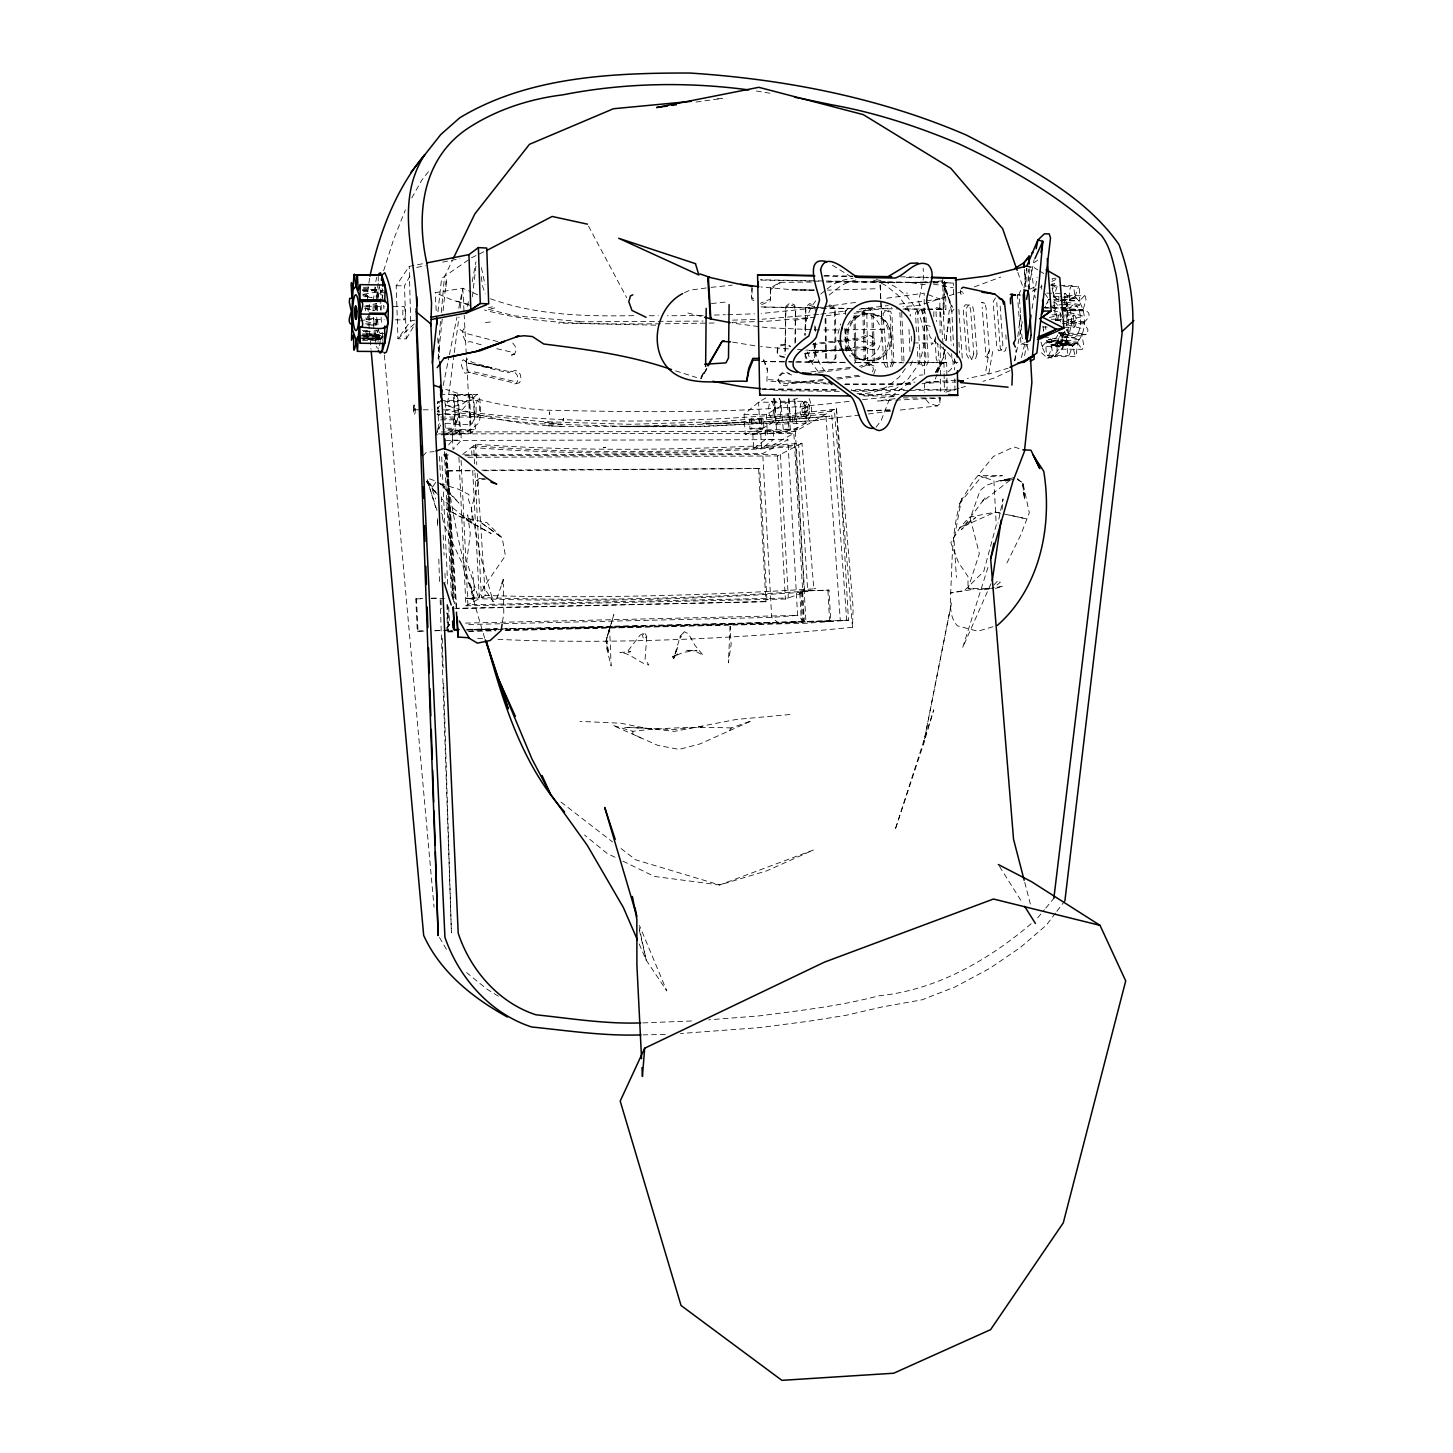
<?xml version="1.0" encoding="UTF-8"?>
<svg xmlns="http://www.w3.org/2000/svg" width="1453" height="1453" viewBox="0 0 1453 1453"><rect width="100%" height="100%" fill="white"/><g stroke="black" fill="none" stroke-linecap="round" stroke-linejoin="round"><path stroke-width="0.75" stroke-dasharray="5 3.75" d="M815.46 342.599L815.46 356.094L812.99 360.798L808.068 360.58L805.652 355.676L805.652 351.354M815.46 331.338L815.478 326.834M378.107 347.885L378.198 349.101M814.679 343.998L814.606 357.62L812.3 361.833L807.559 361.688L805.18 356.82L805.18 350.355M814.77 330.394L814.806 325.853M382.775 340.91L383.083 335.534L363.668 332.882M378.216 283.135L376.418 298.591L379.324 287.458M378.252 280.992L378.289 276.706M951.751 311.65L944.396 281.319L943.978 314.647L942.797 309.453L938.947 307.909L936.023 311.632L936.44 321.567M794.973 343.126L795.39 311.832L794.373 306.456L789.687 304.44L785.746 307.836L785.001 351.789M795.3 342.363L795.699 310.415L794.664 305.021L789.923 302.932L785.946 306.292L785.129 354.877M845.646 314.665L845.719 310.96L849.333 307.582M933.789 316.736L933.898 310.978L936.549 307.546L940.327 309.035L943.106 344.87M1028.343 289.528L1028.778 269.477M375.909 304.912L375.746 311.105L376.363 299.082M1058.856 296.394L1058.837 300.626M1064.359 331.284C1069.662 337.623 1064.268 372.694 1072.568 345.56C1088.188 337.514 1087.97 307.146 1074.875 296.866L1060.2 296.648M944.396 281.319L943.397 314.611L944.632 340.983M1060.781 300.353L1079.761 300.698L1079.252 286.659L1061.871 286.15M373.04 310.742L373.312 302.769M377.38 310.797L377.653 302.823M497.943 639.356A541.878 104.779 -4.7 0 0 852.493 627.26L853.147 608.208L836.438 408.093L795.336 431.432L436.972 431.977L439.387 423.604M751.928 286.277L751.528 297.502L755.051 299.827M752.2 288.257L751.8 299.463L755.288 301.734M811.537 282.045L779.861 282.372L770.744 287.73L770.308 299.1L760.355 303.296M770.744 287.73L770.344 300.862L760.5 305.13M779.771 284.062L779.861 282.372L770.762 289.51M445.98 286.604L446.416 278.776L442.947 312.123M960.578 290.055L960.36 293.924L964.029 294.487L962.576 292.616M903.167 397.886L940.654 397.995L939.365 404.188L937.312 405.914L898.245 410.273M1082.213 333.373L1061.126 333.1L1056.785 342.835C1058.547 355.331 1052.717 364.703 1051.645 345.36L1046.451 340.402L1067.301 340.656L1045.088 337.042M1067.301 340.656L1046.85 341.364C1044.18 351.572 1048.394 365.03 1051.645 345.36L1056.785 342.835L1077.745 343.053L1075.928 356.675L1054.424 356.621M1064.195 299.445L1065.594 308L1044.78 307.727L1048.757 299.3L1069.644 299.609C1067.919 287.531 1073.676 277.323 1074.875 296.866L1069.644 299.609L1065.43 308.218M373.367 300.771L375.292 283.68M377.871 298.719L379.669 283.753M646.73 636.814L645.059 659.444L648.928 665.056C638.357 662.877 630.965 653.051 619.922 652.451L630.675 651.67L626.661 652.597L640.065 635.161L644.769 632.582L646.73 636.814L643.588 639.229L642.462 635.324L644.769 632.582M373.784 317.971L373.966 323.674L376.327 324.963L375.927 318.443L376.254 323.965L365.157 323.856M440.513 321.385L438.752 341.437L439.532 357.129M441.312 312.486L444.436 276.851L452.283 260.596M1002.116 509.458L1003.042 498.888L997.993 523.28M375.673 331.538L375.909 340.456L378.034 335.098L377.09 330.412L364.14 332.319M438.098 358.8L442.711 314.338M437.934 311.886L441.585 278.413L469.828 258.961M838 333.591L840.597 323.983M472.352 296.812L475.948 266.081M440.477 483.722L458.367 489.171L469.01 494.619L468.447 499.741L471.553 508.096L472.461 523.77L462.072 515.452L471.88 523.062L491.187 533.56L446.125 509.022L462.454 517.577L486.682 522.481L502.193 537.846L505.408 555.736L485.157 585.032L478.473 597.928L472.933 599.417L468.792 598.436L473.151 598.69L474.241 589.646L472.661 571.61M1063.669 319.315L1064.105 315.573M379.633 345.614L380.414 339.384L378.034 335.098L365.357 334.426M1014.703 360.834L1016.101 349.81M1017.808 336.587L1020.624 314.52M1024.02 288.057L1026.563 268.206M454.008 354.768L447.288 405.75C485.139 417.701 524.805 426.11 564.545 426.365L701.799 426.238L818.275 420.498L701.581 426.637L622.556 426.728M454.299 352.552L458.985 317.081M460.147 308.218L462.781 288.257L471.044 291.871M944.959 349.283L943.796 358.001L943.215 347.049M946.103 340.547L949.118 311.124L951.842 307.291L941.944 280.956L929.466 281.9M680.313 636.033L680.004 638.376L684.381 631.674L688.686 634.017L694.843 645.223L703.234 655.376L694.879 650.871L685.435 650.29L696.986 650.508L683.564 652.306L672.249 657.101L678.061 653.487L673.792 657.337L677.952 646.549L673.665 658.754L680.313 636.033L684.381 631.674M369.625 278.34L367.391 293.143L367.754 302.042M380.722 289.819L380.813 309.907M383.628 270.785L393.69 239.255L405.387 209.922M502.447 621.993L503.791 613.402L503.446 584.106M944.523 349.247L943.142 357.947L936.386 372.676M945.885 340.547L949.644 316.627L951.17 345.015M1024.619 355.622L1026.399 344.415M1032.102 308.563L1035.317 288.384M1035.68 286.15L1037.097 277.178M984.771 303.259L981.52 302.387L984.971 303.423L986.115 308.327L989.348 350.464L985.515 373.04L988.748 374.075L1008.037 368.208M992.69 351.481L988.748 374.075L967.226 378.488M467.557 306.274L468.393 301.824M472.189 281.791L475.985 261.776M1014.83 360.853L1022.367 321.276M1028.651 288.312L1034.1 259.742M1063.342 332.537C1061.362 342.109 1058.983 356.094 1047.504 358.037L1040.166 351.717M443.183 385.626L448.977 356.857M449.413 354.641L456.987 317.026M458.767 308.181L462.781 288.257L435.228 292.671L436.336 313.031M375.782 281.555L376.763 277.305M1006.202 347.449L1005.385 350.772L1002.207 351.935L1000.263 348.066L996.776 302.587M1021.423 357.601L1025.037 342.926M484.666 478.782L479.29 478.473L471.353 508.75L479.853 554.065L493.221 601.869L482.868 585.831M1064.468 332.21C1061.961 335.062 1058.783 355.495 1067.701 341.564L1070.007 344.052L1047.431 342L1050.973 344.979L1072.568 345.56L1075.365 356.766M1083.865 321.585L1062.779 321.313L1083.72 316.227L1062.089 310.579L1083.084 310.125L1085.99 299.445L1085.209 295.922L1063.487 295.195M1041.002 342.091L1042.237 346.304L1062.997 346.486M1064.777 299.445L1064.304 295.994M1057.057 286.459L1053.915 296.557L1058.674 300.317L1053.915 296.557L1051.681 285.896M935.823 336.696L934.388 341.546L931.555 344.415L933.335 343.071L910.413 342.89M987.931 567.433L962.721 647.529L991.309 582.907M1074.875 296.866L1078.689 286.404M496.763 598.781L501.921 583.87M940.037 402.644L939.274 397.504M470.99 394.417A14.857 3.16 89.5 0 1 474.277 406.622A14.857 3.16 89.5 0 1 472.352 423.295L470.935 424.476L454.862 424.476L453.499 395.616L477.129 394.435A14.839 3.178 89.5 0 1 480.453 406.622A14.839 3.178 89.5 0 1 478.491 423.295L470.173 430.124L459.711 434.774L435.791 434.828L440.659 425.039M872.436 371.859L873.489 368.989L872.018 365.012L868.149 363.25L859.413 366.41M873.743 374.202L875.324 369.879L873.816 365.92L869.893 364.158L861.03 367.318M937.022 374.456L933.898 382.811L922.037 383.737M937.803 372.368L940.926 364.013L938.747 359.563L937.803 343.925M1081.45 335.843L1060.399 335.57L1057.366 341.836L1078.362 342.036M910.541 365.593L912.448 360.725M935.877 372.15L939.365 363.886L943.56 363.468L945.449 358.564L945.031 349.773M989.348 350.464L987.005 355.749L984.644 356.439L987.895 357.438L985.788 353.388L982.174 307.201M854.509 363.45L856.017 360.271L855 315.119M1020.642 290.527L1019.279 293.343L1019.461 298.41L1021.949 337.114L1023.493 340.62M1006.929 563.001L1020.714 535.067L1029.305 512.746L1023.021 483.468L1016.7 478.091M363.849 336.46L382.829 336.642L380.74 339.185L358.382 338.985M1064.377 294.505L1065.485 293.452L1069.644 299.609M936.804 372.622L942.162 362.941L938.384 363.486L936.241 359.073L934.951 336.787M422.478 263.774L409.201 266.371L396.179 285.732L397.977 338.767L406.295 338.821L404.479 285.841L410.527 275.053M411.762 197.971L421.751 180.208L428.689 171.363M706.394 368.989L700.8 378.833L708.937 365.92M995.468 297.901L993.289 301.606L993.525 306.837L996.758 346.995L998.683 350.845L1001.789 349.664L1002.861 345.233L999.973 303.205M406.295 338.821L413.851 325.981M700.982 376.963L705.413 369.48M357.819 336.969L382.502 337.187L380.414 339.384L363.05 339.239M701.127 377.544L706.848 368.336M935.332 372.422L941.29 362.85M729.497 730.478L731.259 727.971L751.673 720.742L700.055 743.9L679.023 749.403L657.864 745.389L612.766 725.338L632.818 731.295C665.183 727.481 698.584 726.663 731.259 727.971M1056.785 342.835C1064.032 359.436 1063.396 338.331 1060.872 334.408L1087.425 334.317L1087.916 329.758L1083.884 322.548L1067.011 322.348M905.346 368.644L899.244 377.09L888.092 386.08A59.773 55.595 79.2 0 1 857.052 393.4M815.696 300.898L811.955 306.002A57.157 53.18 79.3 0 0 804.853 335.262M1055.514 913.102L1046.124 925.416L1020.224 947.592L990.074 968.17L955.075 986.95L922.037 999.809L882.134 1006.947L845.991 1015.302L809.775 1021.078L760.337 1027.562L680.476 1033.519M1056.858 911.34L1064.904 900.806M1083.884 322.548C1100.684 307.055 1072.042 308.926 1061.889 309.398L1081.613 305.021L1060.908 301.025M459.711 434.774L458.748 414.341L468.829 401.646L477.129 394.435M953.894 309.271L951.86 311.777L953.549 345.959M1067.265 316.391L1066.92 310.96M1037.66 917.86L1044.398 909.741M1045.76 908.107L1053.843 898.354M1084.465 295.667L1079.761 300.698M1042.237 346.304L1046.85 341.364L1067.701 341.564M448.596 444.89L452.664 440.15L452.228 430.814L460.855 430.814L461.291 440.132L453.082 449.576L452.373 434.647L460.855 430.814M422.896 456.169L426.347 452.246L434.084 451.629M993.87 585.05L998.32 580.201L1000.263 582.29L992.435 588.81M473.642 594.731L474.168 598.091L472.933 599.417L466.286 598.255L478.473 597.928L466.704 561.33L470.282 533.76L467.666 514.834L472.461 523.77L441.912 499.051M474.241 589.646L472.098 591.97L473.151 598.69L474.168 598.091L469.755 583.525L472.043 588.901L466.177 578.966L462.399 563.764L444.364 525.332L441.167 513.072M448.795 628.949L443.201 631.546M446.253 628.277L449.54 624.935L454.226 623.373M844.738 311.741L848.316 308.327M413.451 410.636L415.231 408.947M414.377 323.801L397.977 338.767L410.654 320.95L409.201 266.371M439.878 405.896L437.28 408.239L439.26 408.166L439.46 412.18L437.444 411.708L440.041 409.383M453.499 395.616L454.88 394.362A14.875 3.088 89.4 0 1 457.858 403.244A21.559 4.45 89.4 0 1 458.185 410.109A14.875 3.088 89.4 0 1 456.242 423.295L454.862 424.476M455.57 394.362L454.19 395.616L455.97 433.394L470.863 433.357L475.44 429.634L473.787 406.622A14.857 3.16 89.5 0 0 470.481 394.417L455.57 394.362A14.875 3.088 89.4 0 1 458.803 406.586L460.438 429.652L455.97 433.394M470.481 394.417L469.065 395.652L470.863 433.357M999.7 512.963L995.305 512.092L969.278 517.232L959.761 527.911L950.789 542.641L958.417 562.293L967.989 576.55L968.007 588.647L983.899 589.664L985.334 588.392L989.366 588.411M440.604 419.863L453.518 419.844L454.771 418.773L455.207 428.217L453.972 429.271L443.201 429.289M809.085 398.522C824.214 435.737 766.657 433.357 745.153 434.247L744.081 414.468L758.557 402.19L768.71 396.233M876.05 427.218L881.244 420.335L890.235 397.196L918.932 375.274L923.036 374.874M579.438 321.821L703.143 321.077M1031.176 923.727C987.931 960.469 936.168 990.129 878.811 995.814C839.816 1006.13 799.64 1010.616 759.737 1015.829L708.828 1019.843M1077.054 343.544L1056.077 343.344L1052.372 345.16L1073.277 345.36M479.29 478.473L476.548 480.671L486.446 478.891M829.082 295.122L840.506 286.078A60.263 56.013 79.6 0 1 857.742 279.666M462.672 454.408L475.476 444.273L504.754 446.144A534.522 101.256 -3.3 0 0 768.619 445.308L801.965 443.31L813.825 588.883L780.243 590.826A539.572 67.91 -3.2 0 1 514.653 596.22L485.229 595.494L477.365 473.605M820.673 294.087L825.522 290.255M827.157 288.965L832.006 285.133A59.755 55.595 79.4 0 1 853.147 278.195M453.699 601.942L447.578 470.935L472.933 470.227M753.635 448.523L765.658 439.387L773.704 439.369L773.196 430.379L765.168 430.379L752.836 434.084L753.635 448.523L761.572 448.487L773.704 439.369M1010.053 480.144L982.174 501.812L985.316 497.489L961.414 529.564L975.599 517.577L959.761 527.911L995.305 512.092L1026.417 518.866L1006.13 514.289M1034.1 262.739L1037.678 260.105M471.462 257.799L484.521 251.405M948.246 371.732C964.283 359.672 936.404 344.597 930.174 337.205L918.605 301.443L923.672 277.105L923.145 268.278M770.962 417.102L806.106 417.011L808.522 413.742A7.864 3.56 -88.2 0 0 807.904 402.699A8.046 3.632 -88.2 0 0 802.801 404.788A8.046 3.632 -88.2 0 0 803.455 415.958M769.472 446.943L766.439 447.233L769.472 446.943L793.883 433.285L804.344 621.63L779.171 623.446L504.082 630.093M423.913 631.092L417.302 631.238L415.812 598.89L422.823 598.364M744.081 414.468L766.33 414.486L787.381 402.336L799.059 397.668M749.494 419.808L763.352 418.773L763.86 427.872L762.026 428.907L749.984 428.907L749.494 419.808L763.352 418.773M749.984 428.907L763.86 427.872M464.07 454.843L762.734 453.627L787.853 439.623L797.588 615.382L804.344 621.63M802.964 408.584L807.668 405.986L809.394 406.422L802.964 408.584L803.164 412.434L809.575 409.764A6.538 2.143 -89.8 0 1 807.795 415.649L802.928 416.666M774.195 398.576L775.611 424.258L777.682 423.132A14.33 4.541 -89.9 0 0 780.679 412.089A14.33 4.541 -89.9 0 0 779.099 398.449M803.164 412.434L809.575 409.764M775.611 424.258L806.433 423.114L806.106 417.011M774.74 398.594L776.629 432.849L783.276 429.253L797.188 429.234L795.136 407.058A14.312 4.595 -89.9 0 0 793.52 398.485M417.302 631.238L424.312 630.729M458.93 457.368L465.904 605.828L486.464 594.84M776.629 432.849L790.45 432.831L797.188 429.234M467.975 457.314L777.482 455.951L801.965 443.31M483.885 470.718L759.701 468.538L766.984 601.615L456.278 608.662M434.919 630.82L448.85 630.148L447.651 604.539M1071.188 322.512L1076.237 319.969M1032.211 291.236L1042.055 286.332M1051.899 281.446L1055.822 279.503M684.472 292.707L689.794 290.182L708.991 287.603M1027.925 344.415L1021.023 344.343L1017.445 295.013L1021.532 293.088M1029.705 289.256L1035.844 286.386M1009.998 370.642L993.888 378.18L982.973 381.34M452.228 430.814L443.855 434.647L452.373 434.647M1005.53 481.197L1009.236 479.563M1021.023 344.343L1025.164 342.581M974.436 286.877L1000.772 277.069M799.677 591.08L829.009 590.118L830.753 620.994L829.627 621.339L801.402 622.029L799.677 591.08L829.009 590.118M465.904 605.828L785.365 599.036L815.66 588.229M962.286 291.399L920.875 305.057L902.985 306.71M801.402 622.029L802.492 621.666L800.766 590.699M1050.701 285.024L1054.678 283.771L1050.919 283.698L1057.675 288.856M745.153 434.247L760.064 429.743L771.943 423.132A14.348 4.504 -89.9 0 0 774.939 412.071A14.348 4.504 -89.9 0 0 773.359 398.449M752.836 434.084L760.773 434.084L773.196 430.379M995.414 588.447L1003.133 586.14L990.982 588.32M992.98 626.752L977.869 631.22L957.364 625.825C949.118 616.78 950.516 604.248 950.662 592.987C952.351 561.476 951.406 528.383 961.686 498.325L953.985 539.535L956.419 577.477M945.921 392.11L958.998 388.314M961.178 387.679L965.537 386.407M453.045 630.057L446.253 631.982L453.045 631.819M1013.794 479.526L1000.645 480.889L1008.963 478.618M1047.504 358.037C1073.295 354.459 1069.789 315.228 1064.831 296.14M1049.375 317.535L1060.054 314.792M1000.645 480.889L1014.103 477.619L1022.603 482.723L1024.637 499.868L1022.603 482.723M364.376 306.274L376.599 303.514M360.271 320.895L372.803 318.28M416.702 267.425L425.348 265.663M442.656 262.139L449.14 260.832M451.302 260.378L459.947 258.634M490.914 308.69L494.728 307.945M488.48 307.618L492.349 306.874M415.122 320.15L410.654 320.95L414.232 321.858M363.45 294.269L383.011 290.927L381.794 288.021M957.927 362.233L954.367 362.814L951.878 358.11L951.642 353.751M970.804 589.736L950.662 592.987L964.574 590.427L983.754 571.429L996.249 525.151L993.906 480.707L978.45 475.422L1002.407 475.712L980.848 477.474L958.962 504.173L972.711 481.996L993.398 456.442L1013.867 446.906L1021.041 449.177M1055.986 278.122L1052.19 278.722L1055.605 320.477M363.286 291.781L378.143 289.583L362.505 289.347M696.078 102.037L702.653 101.129M704.85 100.82L722.377 98.386L715.711 99.022M794.119 320.278L809.012 318.207M363.286 331.665L371.75 330.503M813.68 308.127L761.154 313.503M815.914 307.818L858.287 302.061M826.139 315.828L845.646 313.176M856.471 311.687L891.779 307.745M886.839 298.21L924.181 293.179L924.38 374.202M895.121 398.649L877.666 400.992L893.413 400.247M841.796 340.202L813.698 343.671M843.975 339.911L859.159 337.913L868.004 334.717L871.909 336.46L873.398 340.402L871.818 344.742L867.859 347.467L858.541 346.795L845.119 348.411M843.23 341.146L812.608 344.688M845.41 340.856L860.703 338.858L869.675 335.661L873.671 337.405L875.178 341.364L873.58 345.687L869.566 348.411L860.103 347.721L846.772 349.192M868.494 313.757C838.472 313.212 840.869 362.306 870.202 360.762C901.078 360.925 897.01 310.542 866.842 313.539C837.455 312.849 838.853 360.98 867.586 360.29C893.45 360.925 897.028 320.296 872.672 314.411M869.239 360.598C895.121 361.234 898.717 320.532 874.325 314.629M818.657 314.466L762.044 319.224M820.909 314.175L845.61 310.978M859.086 309.235L888.255 305.548M837.618 379.124L860.43 376.182M868.367 413.978L891.724 410.999M899.461 304.131L924.126 301.025M926.378 300.753L939.837 299.046L940.109 332.791M849.061 401.355C748.313 414.105 646.331 412.289 545.02 410.146C511.129 408.002 477.783 400.429 445.762 389.295M862.573 399.648L896.374 396.233M854.019 313.303L859.795 312.577L869.457 313.884C843.412 313.103 839.78 354.114 864.372 359.926L849.315 355.822M804.853 353.279L842.867 348.684M818.62 372.44L849.86 368.662M823.397 379.505L780.77 384.028L778.118 380.523L778.554 376.109L781.823 372.931L786.418 372.386L789.56 373.584M836.674 377.925L858.796 375.292M859.831 415.049L817.93 419.899M1057.366 341.836L1079.979 339.257L1060.399 335.57M810.956 371.914L850.604 367.409M711.116 287.367L732.221 285.115M1060.763 300.099L1077.399 298.246L1060.327 297.011M804.544 353.896L844.538 349.447M983.899 589.664L989.656 589.046M711.407 303.532L725.247 302.097L728.225 303.677M815.296 317.172L767.22 321.222L731.785 322.403M789.923 714.531L736.399 719.435L674.483 731.368L645.931 728.28L620.921 723.249L579.929 721.378M702.653 726.736L673.629 729.551L624.409 727.335L651.743 728.443M822.525 380.65L789.996 383.81L785.728 385.79L781.224 384.791L778.536 381.285L778.953 376.89L782.295 373.712L786.945 373.185L791.74 374.983M485.447 322.475L491.586 321.894M955.983 380.177L929.375 381.976M941.944 280.956L952.569 307.437M867.441 410.818L890.435 409.728M925.615 382.847L931.446 382.302M363.25 336.914L378.325 335.77L380.087 338.967L362.215 338.803M505.081 630.566L806.015 623.283L848.461 620.231L836.438 408.093M1009.217 479.762L1000.209 480.398L986.242 485.356L980.067 490.605L970.241 518.321L979.34 553.629L968.007 588.647L988.894 588.338M1060.981 349.192L1082.412 349.338L1083.775 345.868L1081.922 334.626L1087.08 334.808M468.792 598.436L474.168 598.091M665.274 1034.427L643.225 1034.881M691.465 1020.987L642.825 1022.912M910.886 383.828L844.302 384.482M363.468 287.367L372.022 286.967M363.377 338.095L382.502 337.187M1050.973 344.979L1070.026 344.07L1072.568 345.56M895.666 400.138L940.654 397.995M874.706 349.356L841.65 350.336M910.722 384.191L845.355 383.919M853.529 390.948C874.924 393.418 894.34 383.683 914.954 382.103M820.019 621.357L846.718 620.358L831.497 410.89L813.317 413.596L721.869 421.552L630.112 424.294L542.151 421.606L462.363 413.378L443.419 409.71M875.033 288.766L827.538 290.146M714.077 323.002L662.768 323.819M371.914 325.109L376.327 324.963L365.212 324.854M732.603 320.15L755.251 319.442M730.514 624.209L823.742 621.43M703.125 315.428L667.29 315.81M714.295 315.083L725.465 314.738M727.699 314.665L754.525 313.848M731.331 624.372L550.215 628.731M839.289 391.347L780.461 390.73L762.898 388.877M867.641 410.945L890.217 410.364M465.523 623.101L797.588 615.382L771.688 617.398L465.432 624.572M467.684 629.349L486.592 628.967A535.994 13.44 -1.8 0 0 497.235 628.804M848.461 620.231L817.331 621.049A535.994 13.44 -1.8 0 1 505.862 628.677M434.901 630.475L441.258 630.33M448.85 630.148L447.597 630.184L446.797 612.966M466.958 629.712L498.67 628.949M500.922 628.895L830.753 620.994M447.706 631.437L452.228 631.328M468.011 630.965L495.055 630.311M468.883 631.437L496.036 630.784M454.735 608.317L766.984 601.615M641.027 626.588L507.297 629.385M431.287 598.2L439.75 598.037M415.812 598.89L422.423 598.763M431.232 598.582L444.436 598.309M884.241 329.341L844.956 329.849M933.571 281.464L942.234 281.337M1052.372 345.16L1075.184 344.851L1056.077 343.344M496.726 629.294L467.684 629.621M505.626 629.167L514.544 629.04M502.992 629.44L466.286 629.948M826.485 282.082L909.487 282.59M839.471 350.355L809.012 350.682L838.308 350.591M910.304 390.367L954.948 389.931L954.784 378.815M925.906 382.012L955.856 382.139M915.517 389.495L954.948 389.931M823.851 329.994L842.849 329.867M481.887 470.173L759.701 468.538M447.578 470.935L474.822 470.772M847.317 350.573L851.821 350.554L845.392 350.554M910.631 362.505L946.684 362.596L946.884 375.891M906.091 362.76L946.684 362.596M447.815 430.215L470.173 430.124L468.829 401.646L437.535 401.664L438.86 430.251M448.359 454.916L441.621 454.934L447.651 584.142M465.414 455.788L780.388 454.462L788.325 598L467.902 604.775L461.11 460.329M904.256 389.604L851.531 389.622M908.125 390.367L851.204 390.385M858.995 394.635L902.24 394.544M863.7 395.979L896.973 395.906M446.58 428.235L455.207 428.217M460.438 429.652L475.44 429.634M438.479 433.902L444.273 433.902M446.198 433.902L793.883 433.285M452.664 440.15L461.291 440.132M445.69 440.477L787.853 439.623M437.008 414.323L443.528 414.341M445.708 414.341L458.748 414.341M440.822 417.047L477.728 417.047A8.228 1.762 89.5 0 0 479.381 405.369A8.228 1.762 89.5 0 0 476.33 404.134A8.228 1.762 89.5 0 0 477.728 417.047M441.821 418.773L454.771 418.773M445.544 423.313L456.242 423.295L455.951 416.938M881.481 282.645L900.333 282.681M843.23 350.554L806.433 350.082M440.35 400.574L477.874 400.647M771.398 401.246A7.955 2.506 -89.9 0 1 773.232 413.687A7.955 2.506 -89.9 0 1 768.909 412.579A7.955 2.506 -89.9 0 1 771.398 401.246L806.179 401.319M414.341 409.8L420.989 409.8M423.204 409.8L432.05 409.819M660.534 323.819C601.724 323.91 541.787 325.799 484.539 310.034M856.307 362.433L901.75 362.542M903.839 362.778L853.292 362.632M439.914 394.326L454.88 394.362M633.635 315.646C584.506 316.572 534.686 315.247 488.026 297.883M649.346 315.719L658.318 315.773M362.723 335.679L378.325 335.77M836.129 389.549L762.262 388.823M835.82 390.294L761.971 389.567M905.364 308.926L925.379 309.035M927.595 309.053L945.885 309.326L945.503 282.663L929.684 282.481M903.003 309.071L925.579 309.198M927.831 309.217L945.885 309.326M1051.245 319.224L1061.598 319.297M362.251 333.954L377.816 334.045L377.072 330.539M1044.707 308.054L1065.594 308M819.546 329.958L766.948 327.706L732.385 323.056M1051.645 345.36L1070.098 345.523M362.614 340.347L375.909 340.456M1047.904 355.567L1068.754 355.731M845.464 362.342L788.561 361.743M844.484 362.56L788.906 361.979M680.349 426.165L685.671 426.219L620.958 426.238L621.83 426.764M861.229 308.654L898.753 308.871M1058.529 333.082L1064.777 333.137L1058.438 332.791M362.269 330.648L366.556 330.703A17.89 3.16 89.6 0 0 367.373 330.358M1063.832 337.568L1072.932 337.659M380.232 333.318L384.609 333.373M1052.063 339.766L1048.321 339.73A18.835 7.665 -88.4 0 0 1052.263 337.768M362.451 334.953L378.034 335.098L378.089 345.741M358.382 335.316L383.083 335.534M900.424 276.815L927.123 277.142M928.83 277.705L904.02 277.396M927.432 282.463L825.522 281.01M953.531 294.214L953.368 283.099L827.411 281.373M814.007 290.219L791.903 289.964L814.17 290.073L792.048 289.728L760.882 286.967M396.179 285.732L404.479 285.841M1055.387 319.805L1061.616 319.878M1055.387 320.604L1061.634 320.677M366.574 319.497L384.191 319.678M395.216 319.805L404.025 319.914A6.629 1.253 89.7 0 0 405.151 310.288A6.629 1.253 89.7 0 0 402.971 309.689A6.629 1.253 89.7 0 0 404.025 319.914M1042.945 327.016L1047.213 327.052M1064.322 327.252L1073.422 327.343M362.324 294.905L366.628 294.959M1065.376 304.658L1074.475 304.785A16.473 6.847 -88.3 0 1 1079.27 330.14A16.473 6.847 -88.3 0 1 1067.465 328.759A16.473 6.847 -88.3 0 1 1074.475 304.785M1065.648 307.891L1044.816 307.6L1067.483 303.386L1048.757 299.3M1061.889 309.398L1082.957 309.671M1062.016 309.834L1083.084 310.125M1062.089 310.579L1083.175 310.851M366.61 306.202L384.228 306.42M393.055 306.547L404.079 306.674M1052.063 314.847L1060.617 314.956M1064.886 315.01L1073.985 315.119A6.121 2.543 -88.3 0 1 1075.765 324.564A6.121 2.543 -88.3 0 1 1071.37 324.019A6.121 2.543 -88.3 0 1 1073.985 315.119M1083.756 323.783L1062.652 323.51L1083.139 328.814M1047.431 342L1068.246 342.272M1046.723 293.161L1065.485 293.452M1058.111 296.612L1053.915 296.557L1058.184 296.866M362.669 290.309L382.956 290.673L363.522 288.402M362.741 290.636L383.011 290.927M1060.944 300.662L1079.888 300.934M380.341 292.652L384.754 292.707M818.529 307.909L760.9 306.91M820.709 307.945L848.915 308.345M812.754 307.982L760.827 307.055M821.563 308.109L854.636 308.581M761.862 361.379L786.345 361.724M761.79 361.597L786.654 361.942M823.324 280.974L760.355 279.757M818.602 281.21L760.046 280.066M1051.118 285.406L1072.042 285.732M655.721 325.145L558.315 323.075M824.505 275.598L852.748 276.106M823.778 276.106L852.838 276.615M1017.445 295.013L1020.896 295.068M359.163 338.458L380.74 339.185M1060.872 334.408L1065.957 334.59L1066.665 329.322M828.41 383.973L766.893 381.104L767.384 368.59L763.352 358.419M442.947 433.43L453.681 433.884M561.73 426.401L546.455 425.457L549.343 426.165M825.813 383.011L766.875 379.56M945.503 282.663L953.368 283.099M363.323 338.04L380.087 338.967M985.334 588.392L990.655 588.701M579.838 321.494L514.489 315.828L485.938 308.654M788.452 348.902L760.573 346.613M797.443 349.483L804.181 349.937M937.312 405.914L929.121 403.353L925.815 399.412M911.721 282.79L927.014 284.97M854.745 358.183C886.711 367.228 892.051 312.213 859.795 312.577M852.893 339.839L877.558 343.871M756.395 91.012L771.162 93.446M732.675 342.145L756.432 346.05M779.171 623.446L771.688 617.398L762.734 453.627M444.455 413.487L537.12 423.731L628.114 426.474L722.94 423.604L825.831 414.123L840.306 620.812M933.335 284.043L953.15 287.748M371.877 297.702L363.359 295.903L372.095 297.647M802.728 401.664A7.574 2.47 -89.8 0 1 804.526 413.524A7.574 2.47 -89.8 0 1 800.276 412.452A7.574 2.47 -89.8 0 1 802.728 401.664L807.632 402.699M784.711 357.62L780.17 356.621L777.446 353.133L777.882 348.72L781.242 345.56L785.928 345.015L790.741 346.795M925.325 325.181L931.591 326.562M784.239 356.802L779.771 355.822L777.119 352.316L777.537 347.903L780.842 344.724L785.474 344.179L790.214 345.959M496.781 348.702L511.51 352.062L514.525 354.314L515.906 350.791L515.161 346.214L512.528 342.763M497.816 341.618L464.869 333.118L460.074 329.613L464.342 328.796L462.69 330.576L462.472 334.753L465.923 342.272L470.354 341.673L482.287 345.16M365.938 321.549L376.254 323.965M364.467 308.218L374.874 310.742M468.375 304.258L453.009 300.39L435.228 292.671M687.868 312.994L702.507 316.7M365.629 308.399L373.73 310.561M1053.425 310.561L1057.784 311.814M429.452 478.872L436.499 481.306L431.741 488.135L435.682 498.96M675.645 370.878L696.605 377.508M456.66 301.171L469.537 305.257M928.086 294.65L939.837 299.046M813.825 306.837L808.976 305.003L805.398 308.181L805.162 335.262M445.344 404.969C454.026 407.784 469.41 405.514 468.356 393.491L464.197 315.138M904.91 308.853L909.088 310.688L910.304 316.027M473.097 292.779L479.308 295.504M828.991 305.838L833.513 307.891L834.621 313.303L835.094 358.292L831.77 362.996L828.01 362.905L825.631 358.037L825.141 316.917M829.736 304.821L834.331 306.946L835.457 312.395L835.984 357.529L833.604 362.251L828.809 362.069L826.394 357.147L825.885 318.062M615.055 857.306L607.209 853.474L584.506 835.021M622.901 861.12L654.286 876.431L719.653 884.968L766.821 870.819L813.498 849.969L719.653 884.968L635.633 859.795L619.632 847.426M640.991 738.07L632.836 733.783L632.818 731.295M1051.264 358.074L1045.088 353.315L1041.274 345.287M1034.118 267.606L1037.733 269.822M1039.549 270.93L1044.961 274.272M498.379 996.177L486.882 989.13L466.595 972.584M832.424 265.227L850.84 276.669M440.713 484.285L444.473 486.755L458.93 503.047L443.873 487.554L444.473 486.755L438.098 482.396M561.003 802.074L612.53 841.941M802.419 620.522L803.636 621.63L801.911 590.663M435.5 492.803L426.819 479.962M426.183 481.397L437.516 494.529L427.345 479.69M818.148 371.55L812.935 364.649A57.157 53.18 79.3 0 1 807.051 350.5M825.213 371.496L821.272 366.283A57.648 53.579 79.5 0 1 813.607 343.289M1077.745 343.053L1082.031 349.374M1044.761 293.324L1047.758 297.811M999.501 866.424L1022.222 902.531M439.478 937.457L446.925 950.226M1062.761 318.207L1059.691 312.068M588.501 226.141L626.697 297.665M426.528 481.052L429.271 486.246L427.527 480.816L435.7 507.678M954.276 359.236L956.51 363.595M639.193 943.96L646.222 960.161L666.8 990.91L639.429 925.416M838.635 341.618L840.978 347.249M763.424 360.072L767.402 370.152M376.545 346.341L377.144 348.012M1017.845 272.419L1022.93 286.986M482.378 285.514L485.175 293.887M484.721 638.194C466.431 578.003 450.612 516.069 444.927 453.318M427.527 480.816L436.99 510.475M906.817 292.725L907.162 293.869M375.255 309.816L373.675 303.187M1024.746 882.425L1030.34 904.002M639.32 930.029L646.222 960.161L639.247 927.559M958.889 309.453L962.267 358.074M481.415 267.679L485.066 284.879M1027.162 345.251L1028.797 353.242M815.478 311.069L814.388 305.639L809.721 303.532L805.852 306.874L805.634 334.045M376.109 344.252L374.02 331.502M1031.14 269.731L1035.299 298.028M379.505 339.403L378.161 328.396M481.324 276.724L482.105 283.317M437.317 518.612L437.807 523.062M1023.021 483.468L1024.547 498.107M807.668 405.986L807.886 409.855M382.339 332.501L383.138 341.509M384.355 355.041L434.047 907.181M375.364 287.131L376.4 298.719M369.207 328.814L367.845 304.258M369.407 331.066L371.024 349.12M852.493 627.26L834.331 409.292A534.323 153.6 -4.8 0 1 445.853 409.183M1041.42 284.951L1041.747 289.31M1025.709 286.459L1024.438 269.205L1025.618 286.895M1005.821 334.844L1006.148 339.221M475.476 444.273L476.784 464.579M1073.331 315.247L1074.076 327.234M445.018 423.386L445.308 427.89M446.997 454.934L456.769 610.369M446.507 454.044L456.296 609.933M377.925 324.8L377.598 317.335M373.821 328.36L373.258 317.281M916.389 331.774L915.553 312.776L918.587 309.126L922.564 310.76L923.727 316.027L926.015 360.271L924.235 365.175L920.639 365.52L918.005 360.998L917.261 347.521M827.901 590.499L829.627 621.339M795.336 431.432L806.015 623.283M792.285 417.011L792.63 423.114A14.312 4.595 -89.8 0 0 795.754 410.418A20.723 6.647 -89.9 0 0 795.39 403.825A14.312 4.595 -89.8 0 0 794.101 398.485M789.124 398.612L790.541 424.258M788.543 398.612L790.45 432.831M783.276 429.253L781.242 407.04A14.33 4.541 -89.9 0 0 779.643 398.449M777.482 455.951L785.365 599.036M766.33 414.486L767.42 434.211M765.168 430.379L765.658 439.387M761.517 419.808L762.026 428.907M760.773 434.084L761.572 448.487M758.648 469.083L765.913 601.996M751.31 418.773L751.8 427.89M437.716 337.895L438.969 360.507M462.781 288.257L464.088 312.885M903.984 361.089L901.695 312.413M474.568 463.852L473.624 445.744L476.766 445.962C583.87 454.517 691.574 452.591 798.678 444.999L807.705 591.08C699.129 598.182 590.227 601.578 481.452 597.51L475.022 472.915M472.697 470.609L479.308 598.672C587.757 602.486 696.35 599.181 804.599 592.188L795.626 446.58C687.796 454.135 579.366 455.842 471.517 447.397L472.134 459.584M902.059 360.98L899.897 312.486M445.617 454.607L452.791 600.525M444.309 451.538L451.393 596.166M958.962 342.127L959.47 352.952M911.267 336.133L911.594 342.854M469.573 395.652L470.935 424.476M453.518 419.844L453.972 429.271M908.979 329.341L909.996 351.608M448.287 470.372L454.535 603.794M446.144 452.936L453.173 600.779M448.705 606.809L449.54 624.935M446.943 604.72L448.142 630.511M439.514 456.369L440.459 476.584M441.403 496.817L442.348 517.032M443.183 534.995L444.109 555.209M444.945 573.19L445.363 582.181M414.123 405.133L414.559 414.287M416.484 598.509L417.974 630.893M437.498 520.574L437.716 527.366M438.788 559.078L439.551 581.727M440.168 599.853L451.411 932.79L443.601 681.294M441.058 599.726L441.331 608.789M442.257 638.248L443.165 667.708M845.918 329.559L846.445 351.299M844.865 328.124L845.374 349.792M853.892 315.755L854.836 360.78M866.842 313.539L867.586 360.29M954.494 358.764L954.639 369.897M946.902 378.107L947.065 389.186M942.706 277.323L943.179 309.144M943.96 362.36L944.087 371.423M944.123 373.693L944.396 391.838M1029.16 268.587L1029.36 288.984M940.2 344.034L940.6 391.257M1026.853 268.278L1026.908 286.423M924.399 383.211L924.435 392.201M482.668 638.594A541.878 104.779 -4.7 0 1 475.857 638.194M439.605 414.032A6.829 1.38 89.4 0 1 437.662 413.215M437.716 403.607A6.829 1.38 89.4 0 1 439.387 403.189M444.872 402.318A7.901 1.598 89.4 0 1 445.127 414.85M805.307 408.674A6.538 2.143 -89.8 0 1 807.087 402.772A6.538 2.143 -89.8 0 1 809.394 406.422M807.795 415.649A6.538 2.143 -89.8 0 1 805.489 411.998M806.161 416.938A7.864 3.56 -88.2 0 1 803.545 415.667M1063.596 305.021A16.492 6.793 -88.3 0 1 1071.097 314.92A16.492 6.793 -88.3 0 1 1067.901 335.116A16.492 6.793 -88.3 0 1 1059.291 332.101M1057.875 320.259A16.492 6.793 -88.3 0 1 1059.146 312.177M1066.121 315.991A6.139 2.525 -88.3 0 1 1066.175 325.69M1062.561 317.789A6.139 2.525 -88.3 0 1 1063.596 315.664M1053.788 302.188A18.816 7.683 -88.3 0 1 1058.983 308.363M1060.036 312.413A18.816 7.683 -88.3 0 1 1060.636 322.003M1057.748 335.044A18.816 7.683 -88.3 0 1 1050.119 338.84M1045.906 329.468A18.816 7.683 -88.3 0 1 1045.488 326.435M1053.752 305.112A18.835 7.665 -88.4 0 1 1056.858 321.967M1046.106 304.204A18.835 7.665 -88.4 0 1 1048.031 302.533M365.048 296.957A17.89 3.16 89.6 0 1 368.208 297.774M369.353 304.658A17.89 3.16 89.6 0 1 369.77 313.757M369.752 315.319A17.89 3.16 89.6 0 1 369.316 322.62M367.609 316.463A6.647 1.181 89.6 0 1 365.575 315.882M365.466 310.815A6.647 1.181 89.6 0 1 366.447 306.22A6.647 1.181 89.6 0 1 367.609 309.816M381.195 332.937A20.36 3.687 89.6 0 1 378.398 330.031M377.09 322.221A20.36 3.687 89.6 0 1 376.727 317.244M376.636 310.234A20.36 3.687 89.6 0 1 377.126 302.006M377.726 297.956A20.36 3.687 89.6 0 1 382.956 299.282M383.683 305.293A20.36 3.687 89.6 0 1 383.901 308.726M381.449 322.275A20.36 3.723 89.6 0 1 381.104 317.299M381.013 310.288A20.36 3.723 89.6 0 1 381.358 303.586M382.103 298.028A20.36 3.723 89.6 0 1 382.884 294.995M873.326 280.12A59.755 55.595 79.4 0 1 886.512 285.987L897.972 295.231L906.89 307.255A57.139 53.143 79.4 0 1 910.613 315.101M876.105 279.612A60.263 56.013 79.6 0 1 882.116 281.01M884.078 281.628A60.263 56.013 79.6 0 1 895.429 286.931L906.963 296.249L915.953 308.381A57.611 53.543 79.6 0 1 916.843 366.882L908.234 378.815L896.991 387.878A60.281 56.013 79.5 0 1 859.577 394.399M862.828 311.56L864.208 360.398L866.569 365.212L870.728 365.212L873.18 360.398L871.782 315.446L870.619 310.052L866.279 308.09L862.828 311.56M864.063 311.015L865.516 360.035L868.676 364.885L872.49 364.939L874.633 360.144L873.162 315.029L871.982 309.598L867.55 307.582L864.063 311.015M606.646 638.957L606.519 647.693L611.15 665.964L609.642 629.022L613.856 614.546L606.646 638.957L608.698 653.414L605.847 641.445L610.278 625.753L606.646 638.957M466.05 360.762L467.085 369.534L469.192 372.422L473.478 371.714L513.763 381.304L516.741 383.519L519.629 382.666L521.1 379.124L520.356 374.547L517.795 371.133L514.653 370.388L511.728 372.059L467.939 363.123L463.307 359.726L461.673 361.561L461.436 365.738L464.851 373.203L469.246 372.477L510.475 382.066L513.527 384.282L516.469 383.41L517.976 379.887L517.25 375.31L514.634 371.895L511.438 371.151L508.441 372.822L467.939 363.123L492.004 367.863L472.171 362.342L467.63 358.927L466.05 360.762M730.132 626.297L728.353 662.84L731.131 644.623L730.132 626.297M563.473 418.573L563.056 420.916L563.473 418.573M951.443 602.977L923.381 744.572L895.03 830.081L933.77 709.845L923.381 744.572L951.443 602.977M977.015 353.987L975.526 358.945L971.821 359.708L969.569 355.513L966.227 314.011L966.027 308.635L968.806 304.785L972.547 306.056L973.746 311.087L977.015 353.987M973.764 353.805L972.384 358.074L968.879 358.855L966.681 354.677L963.103 307.927L965.373 304.712L969.514 305.293L970.695 310.306L973.764 353.805M928.322 360.653L926.542 365.557L922.473 365.884L920.185 361.288L917.588 312.922L920.675 309.271L924.726 310.978L925.924 316.264L928.322 360.653M892.16 362.178L890.162 367.028L885.821 367.137L883.497 362.396L880.082 283.081L881.699 319.206L881.68 313.666L885.004 310.143L889.236 312.032L890.417 317.39L892.16 362.178M893.904 362.178L891.888 366.991L887.492 367.046L883.224 318.933L883.206 313.376L886.566 309.889L890.871 311.832L892.069 317.226L893.904 362.178M702.98 423.749L760.228 422.115L829.899 416.157L760.228 422.115L702.98 423.749M514.38 354.296L511.383 355.113L514.525 354.314M605.719 447.288L603.34 447.615L605.719 447.288M548.907 422.205L544.584 422.75L561.457 424.258L548.907 422.205M549.761 414.377L549.488 411.871L549.761 414.377M925.143 281.991L907.616 282.645L927.305 282.154L925.143 281.991M788.888 429.779L760.064 429.743L758.557 402.19L787.381 402.336L788.888 429.779M492.24 530.472L480.289 522.136L502.193 537.846L492.24 530.472M1043.563 331.066L1042.963 326.035L1043.563 331.066M413.56 407.094A4.722 0.908 89.3 0 0 414.323 414.505A4.722 0.908 89.3 0 0 415.158 407.784A4.722 0.908 89.3 0 0 413.56 407.094"/><path stroke-width="1.5" d="M1029.124 264.046L1029.051 256.109L1023.965 262.739L1015.048 268.26M354.387 274.127L355.894 286.205L359.109 295.013L360.29 307.201L357.438 351.354L355.822 339.167L352.661 330.194L351.499 318.171L353.896 274.78L379.324 275.398M705.631 366.483L706.194 308.345M382.757 343.053L382.085 351.553L357.438 351.354M729.115 304.549L728.498 357.928L725.973 362.869L704.759 364.267M1028.924 262.793L1029.051 256.109M385.281 315.664L385.299 313.285L369.498 313.121M1011.924 385.118L1012.378 374.039L1004.423 301.879L994.815 294.087L963.103 287.222L961.468 288.457M1034.264 354.786L1034.064 359.272L1030.068 361.179M640.7 1022.912C605.483 1024.147 570.793 1018.462 535.921 1014.775C498.724 1002.788 470.1 969.696 458.204 933.117L430.923 325.799L431.541 302.769A163.172 24.628 86.5 0 0 426.673 262.375C415.74 213.046 422.75 157.614 468.883 127.664C496.962 109.484 529.709 98.913 562.838 94.845C624.045 82.785 687.087 81.659 748.84 89.923M435.373 851.785L438.17 935.605L416.321 326.071C421.552 268.823 390.439 207.597 424.803 154.617C395.834 189.017 379.433 232.825 369.952 276.233M384.427 328.741L384.736 326.071M644.66 1048.231L620.195 1101.083L681.039 1305.502L781.896 1380.35L893.686 1373.23L990.583 1329.658L1063.287 1222.845L1125.712 980.92L1100.03 925.361L993.452 899.026L824.45 962.14L644.66 1048.231L642.426 1076.491L641.99 1067.592M1001.19 520.011L992.217 580.873M800.803 98.368L831.915 104.834C875.632 112.626 918.042 126.647 958.907 143.847C1010.144 167.894 1060.472 196.191 1101.574 235.622C1110.146 246.828 1112.835 261.122 1116.049 274.544A151.33 67.129 -85.1 0 1 1120.027 311.796L1122.134 333.046L1053.843 898.354M358.691 336.406L360.362 343.253L359.835 327.234C365.956 327.869 360.29 316.463 360.489 314.066C361.089 310.67 365.538 302.278 359.89 300.553L360.271 284.625L385.154 285.006L384.754 301.661M410.709 172.635L440.858 134.439L459.784 117.766C528.002 76.628 611.749 72.886 689.666 73.031C784.202 79.134 879.138 97.478 966.318 135.056C1021.15 163.662 1082.376 192.595 1118.901 244.395C1129.381 272.637 1134.575 303.641 1132.45 333.554L1064.904 900.806M432.322 363.196L437.19 318.57M358.128 336.424L357.002 338.386C352.498 359.999 354.078 347.757 353.533 334.862L351.517 340.256L351.898 324.709C346.613 322.602 350.573 314.938 351.299 311.342L349.319 302.224L349.664 298.374L351.935 298.265L351.099 283.735L351.572 282.572L353.588 289.22L355.894 286.205L357.311 274.817L382.175 275.18L382.938 286.35M381.34 280.193L382.175 275.18M502.12 624.136L501.122 630.566L490.17 640.501L477.383 643.134L469.337 638.339L459.311 620.976M1026.762 342.181L1031.031 315.283M1041.02 252.513L1042.818 241.307L1037.878 239.963L1026.835 266.008L988.076 275.888L955.257 280.029M1026.563 299.3L1028.234 290.509M1036.189 248.754L1037.878 239.963L1044.326 233.897L1049.193 233.842L1050.519 237.947L1036.879 352.988L1023.548 362.342L1018.063 362.778M442.293 401.609L440.967 396.687L442.293 390.04M1026.072 338.749L1027.035 334.045L1024.038 289.565M682.71 293.56C660.225 305.166 650.853 336.351 661.769 358.927C677.77 390.803 718.163 379.669 746.66 381.34L748.949 370.243L753.035 360.144L759.265 360.09M1024.183 880.264L1013.54 839.253L990.655 558.769L993.87 543.24M990.655 558.769L1012.868 481.379L1024.383 451.538L1031.884 382.466L1030.522 357.801M359.835 327.234C375.455 327.434 394.944 334.353 385.317 314.357C395.162 295.831 374.583 299.899 359.89 300.553L380.232 301.461M501.921 583.87L503.392 579.602M360.217 284.806L358.183 290.309L357.42 274.78M850.314 395.924L759.701 395.125L760.21 393.836M1034.917 258.598L1042.818 241.307L1032.356 356.784L1023.548 362.342M360.181 343.271L384.954 343.489L384.627 327.488M453.263 258.561L474.859 213.863L529.455 144.319L613.457 108.739L691.265 101.347M1013.54 343.417L1015.484 339.493L1011.815 294.087L1015.647 295.195L1010.271 294.396M1012.596 294.541L1010.362 298.646L1010.58 303.822M1041.438 314.593L1043.381 311.124L1042.564 300.208M708.646 365.066L722.087 341.437L730.514 341.8M707.611 365.738L721.978 341.437L724.048 340.728M437.171 367.7L444.091 358.092L476.257 351.426L518.939 336.006L515.67 336.787L524.006 335.734L532.452 336.551L543.767 343.998C586.812 349.41 630.366 355.222 671.449 369.552M354.732 314.12L356.966 311.323M730.187 322.639L710.317 318.825L711.298 317.698M1029.051 257.254L1023.965 262.739L1024.274 267.134M997.285 625.462C1040.112 587.847 1052.644 525.714 1043.763 471.335L1033.192 455.134L1039.803 468.611L1030.976 450.267L1022.839 449.74M759.701 395.125L757.594 274.799L813.644 275.416M1133.867 320.532L1122.297 331.375M1039.712 318.879L1051.191 310.942L1047.286 258.634M426.891 262.902L468.938 254.638L478.382 247.591L486.755 248.063L488.698 303.877L480.289 303.477L466.304 312.94L431.323 319.46M378.525 274.108L380.414 272.71C391.22 296.485 389.913 327.379 382.048 351.989L380.177 353.133L378.325 350.682M382.92 274.181L384.827 272.783C395.688 296.521 394.381 327.452 386.444 352.026L384.573 353.17L383.864 352.262M1040.312 318.534L1051.191 310.942L1043.381 311.124M1037.388 339.366L1056.331 329.268L1063.905 328.142L1063.196 319.351M632.818 294.814L630.493 295.885L628.804 301.643L631.946 310.433L646.095 317.317M1039.912 339.003L1063.905 328.142L1042.11 317.026M1009.908 367.391L1032.356 356.784L1028.542 357.765M1037.642 337.241L1056.331 329.268L1040.493 320.859M486.483 250.588L552.158 216.461L587.43 224.162M486.646 304.712L466.304 312.94L480.289 303.477L478.382 247.591M476.257 351.426L504.554 341.401L480.562 350.627L444.091 358.092M435.991 451.011L443.546 448.559C465.596 454.171 477.129 474.768 496.763 484.049L490.951 482.178M453.118 607.263L454.226 629.712L458.821 629.567M430.706 317.299L470.826 309.979L468.938 254.638M873.78 428.308C857.869 429.87 858.796 405.369 851.476 397.105L821.617 374.783L815.26 374.093M667.581 105.996L656.611 107.522L758.829 87.307L863.318 114.642L950.789 168.276L1002.643 228.702L1017.136 270.331M671.958 105.397L676.335 104.779M957.4 370.569L957.763 395.379L901.405 395.888M359.89 300.553L384.718 300.88M454.226 629.712L458.712 629.676M641.027 1034.881C604.303 1036.243 568.05 1030.667 531.635 1026.98C490.442 1013.631 458.676 977.633 444.927 937.221L416.103 308.654M759.138 358.401L752.817 358.382L748.676 368.463L746.66 381.34M931.573 277.196L956.038 278.032L957.2 357.02M931.101 277.741L956.038 278.032M360.489 314.066L385.317 314.357M359.817 300.063L384.645 300.39M359.926 301.334L371.223 301.498M854.909 276.143L891.761 276.688M888.455 277.16L855.072 276.651M855.363 276.742L887.075 277.269L910.177 263.265L918.005 263.011M814.842 275.943L757.594 274.799M1008.091 387.206L960.36 382.557M948.863 394.526L957.763 395.379M760.7 388.659L740.921 386.589L712.842 381.285M802.528 372.749L811.01 373.639M758.738 286.695L737.452 283.789L708.864 277.178L707.774 278.231L710.317 318.825M981.756 292.18L994.815 294.087M740.576 284.407L751.928 286.277M797.116 372.495C769.854 367.282 799.295 341.782 808.831 336.024L819.546 300.063C818.402 291.635 802.492 254.983 826.92 261.722M794.882 97.297L798.823 98.005M704.596 317.244L710.862 318.825L708.41 278.249L709.409 277.196L699.983 273.909M999.192 298.555L1002.479 299.427L1003.569 304.222M1026.835 266.008L1030.976 267.189M416.266 311.886L430.905 323.983M433.666 385.227L441.73 387.933M998.302 864.535L1031.394 881.608L1100.03 925.361M1046.069 269.713L1059.764 277.541L1062.833 314.938M507.388 1017.009C472.897 997.975 440.332 972.075 423.677 935.423L371.223 351.372M828.682 381.939L832.006 384.573M381.83 351.444L381.63 350.627M564.545 811.864C521.918 764.496 503.065 702.235 486.519 642.117L508.259 708.882L485.284 639.865M515.379 716.402L497.889 677.679L531.907 758.847L550.342 793.828L587.248 845.283L623.373 907.526L637.431 939.909M1024.619 906.327L1035.39 923.436M1013.558 343.344L1015.338 347.049M542.06 775.484L550.342 793.828M615.218 839.38L604.702 807.45L635.27 911.013M444.128 582.726L451.193 605.011M430.488 323.837L430.923 325.799M635.052 907.998L636.923 916.68M632.4 896.519L636.85 919.277L636.904 965.137L641.554 1058.674M1023.965 262.739L1024.274 267.061M444.618 448.85L439.75 361.615M456.442 612.185L458.004 637.032A541.878 104.779 -4.7 0 0 469.101 637.794M436.59 317.553L436.972 324.328M440.332 385.372L440.967 396.687M444.854 438.897L445.29 447.869M452.609 621.012L452.936 627.787M453.336 607.009L454.389 629.676M355.567 306.22L356.148 319.242M457.205 617.125L458.004 637.032M416.829 296.793L417.138 305.856M420.462 405.532L420.625 410.055M421.824 446.307L422.133 455.37M423.186 487.082L423.568 498.397M424.476 525.586L425.002 541.442M425.838 566.361L426.437 584.487M427.2 607.136L427.89 627.533M428.562 647.911L429.398 672.83M429.925 688.686L430.833 715.875M431.287 729.46L432.267 758.902M432.649 770.235L433.702 801.947M434.011 811.01L435.155 844.992M758.248 282.99L758.339 287.331M758.121 281.809L758.194 286.005M820.582 269.731L827.029 301.007L816.223 337.259C810.156 347.067 790.813 352.352 793.302 366.519C799.768 379.342 818.402 372.059 829.082 376.309L859.159 398.794C866.624 407.748 865.116 427.927 879.21 430.597C893.141 427.927 891.052 407.803 898.172 398.885L927.05 376.781C937.221 372.694 955.493 380.123 961.414 367.536C963.303 353.497 944.504 348.266 938.384 338.44L926.723 302.406C925.888 290.709 938.093 275.289 928.285 264.882C915.989 258.198 905.655 275.307 894.994 278.05L858.523 277.432C850.168 274.98 826.158 248.191 820.582 269.731M1032.52 252.132L1032.429 253.349L1032.52 252.132M841.868 328.287C829.1 374.529 901.387 397.722 913.083 348.756C925.779 302.569 853.619 279.357 841.868 328.287M1031.158 335.298L1030.104 340.311L1027.525 341.855L1025.963 338.349L1023.439 299.59L1023.275 294.505L1025.328 290.291L1028.106 290.745L1028.978 295.304L1031.158 335.298M963.375 381.013L958.126 380.559L963.375 381.013M695.478 263.665L618.706 238.292L698.875 275.017L695.478 263.665M353.206 302.878A17.908 3.106 89.6 0 0 355.822 330.594A17.908 3.106 89.6 0 0 358.582 304.64A17.908 3.106 89.6 0 0 353.206 302.878M354.859 309.089A6.666 1.144 89.6 0 0 355.84 319.369A6.666 1.144 89.6 0 0 356.857 309.707A6.666 1.144 89.6 0 0 354.859 309.089"/></g></svg>
